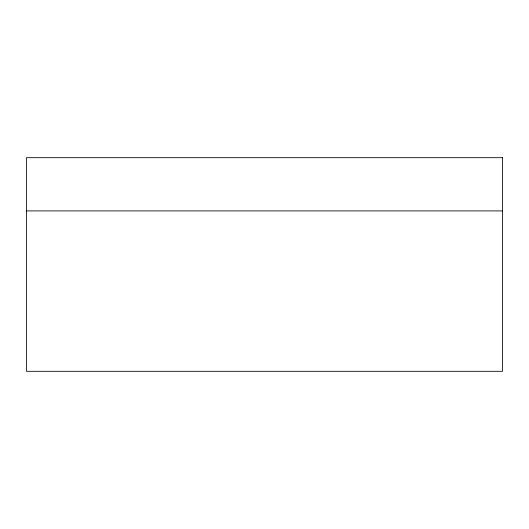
<?xml version="1.0" encoding="UTF-8"?>
<svg xmlns="http://www.w3.org/2000/svg" width="529" height="529" viewBox="0 0 529 529"><rect width="100%" height="100%" fill="white"/><g stroke="black" fill="none" stroke-linecap="round" stroke-linejoin="round"><path stroke-width="0.79" d="M26.45 210.912L502.55 210.912M502.55 157.688L26.45 157.688L26.45 371.312L502.55 371.312L502.55 157.688"/></g></svg>
